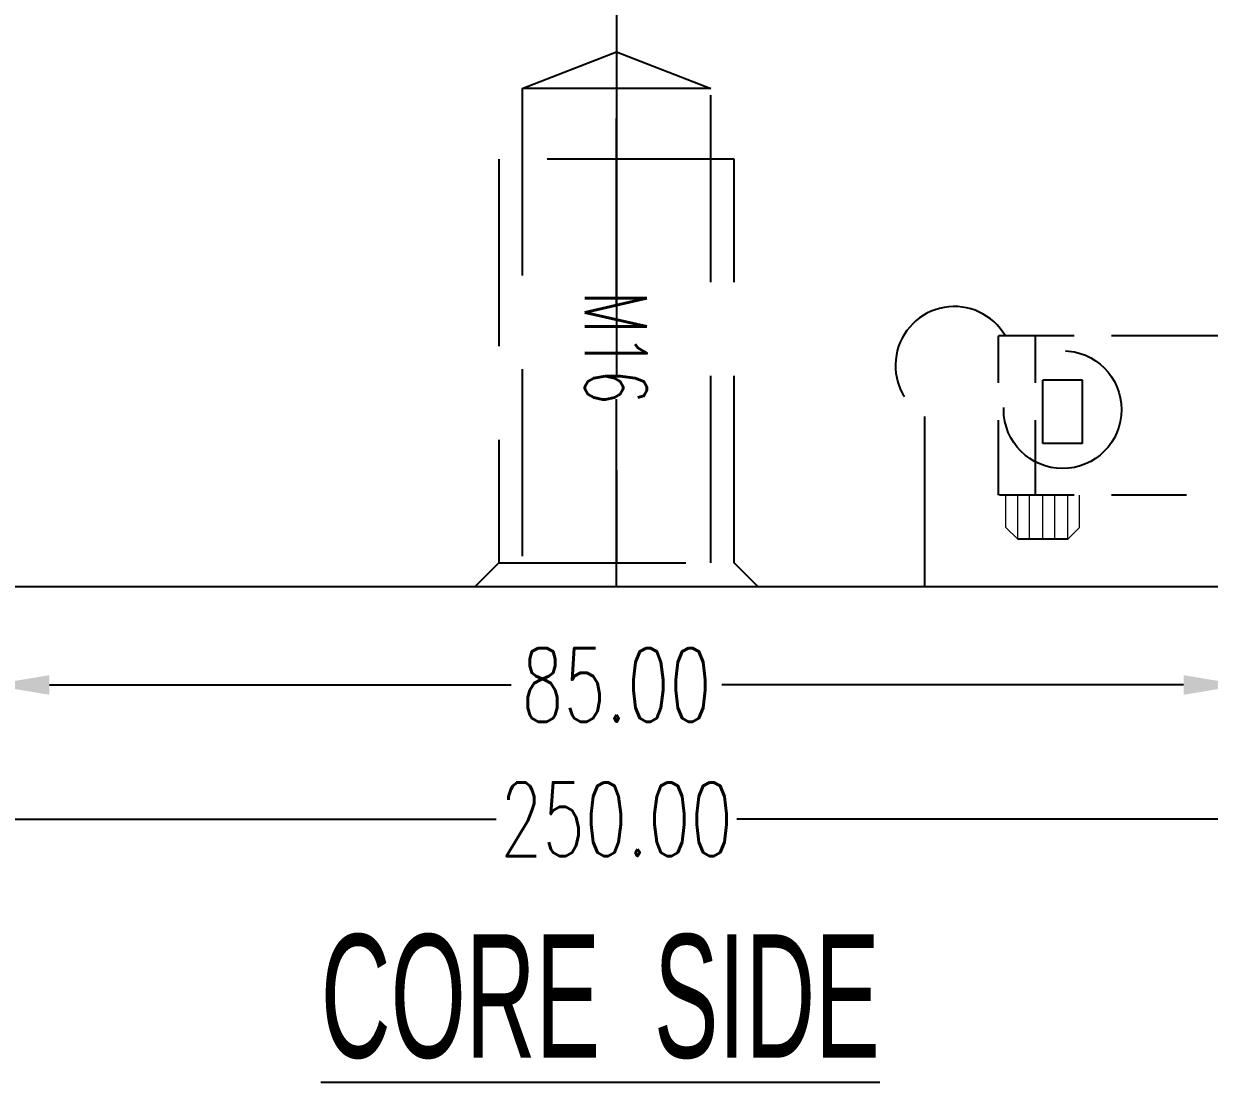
# Model space of a CAD drawing. Header units: inches. Extents: x 149964 to 151052, y -48230 to -47460.
# Drawn here: x 150510.8 to 150591.3, y -47852.4 to -47780.5 of the extents above; entities that cross this region are included whole.
import ezdxf

# ---------------------------------------------------------------- set-up
doc = ezdxf.new("R2010")
doc.units = ezdxf.units.IN
doc.header["$LTSCALE"] = 2
doc.header["$MEASUREMENT"] = 0
doc.header["$PDMODE"] = 3
doc.header["$PDSIZE"] = 0.3125
for name, pattern in [('ACAD_ISO08W100', [36, 24, -3, 6, -3]), ('CENTER', [50.8, 31.75, -6.35, 6.35, -6.35]), ('HIDDEN', [9.525, 6.35, -3.175])]:
    doc.linetypes.add(name, pattern=pattern)
doc.layers.get('0').update_dxf_attribs({"linetype": 'CONTINUOUS'})
doc.layers.get('Defpoints').update_dxf_attribs({"linetype": 'CONTINUOUS'})
doc.layers.add('CL', color=1, linetype='ACAD_ISO08W100')
doc.layers.add('SP', color=3, linetype='CONTINUOUS')
for name, color, linetype, lineweight in [('dim', 3, 'CONTINUOUS', 15), ('HA', 4, 'CONTINUOUS', 15), ('MBOM-ASSIS-LAYER', 71, 'CONTINUOUS', 9)]:
    doc.layers.add(name, color=color, linetype=linetype, lineweight=lineweight)
doc.styles.add('ROMANC', font='romanc', dxfattribs={"width": 0.6, "height": 1})
doc.styles.add('roment', font='txt.shx', dxfattribs={"width": 0.67, "bigfont": 'chineset.shx'})
doc.styles.get("Standard").update_dxf_attribs({"font": 'txt.shx', "width": 0.67})
doc.dimstyles.new('2.00', dxfattribs={"dimtxt": 5, "dimasz": 4, "dimexe": 0.666, "dimexo": 0.626, "dimgap": 1, "dimtad": 0, "dimzin": 0, "dimdsep": 46, "dimtxsty": 'Standard', "dimcen": 0.09, "dimclrd": 3, "dimclre": 3, "dimclrt": 7, "dimazin": 0, "dimtfac": 1, "dimtofl": 0, "dimtmove": 0, "dimatfit": 0, "dimfxl": 0, "dimtolj": 1, "dimtzin": 0, "dimarcsym": 0})
doc.dimstyles.new('ISO-25', dxfattribs={"dimtxt": 5, "dimasz": 4, "dimexe": 1.25, "dimexo": 0.625, "dimtad": 0, "dimzin": 1, "dimdsep": 46, "dimtxsty": 'roment', "dimcen": 0, "dimclrd": 256, "dimclre": 256, "dimclrt": 7, "dimazin": 0, "dimtfac": 1, "dimtofl": 0, "dimtmove": 0, "dimatfit": 3, "dimfxl": 0, "dimarcsym": 0})

# ---------------------------------------------------------------- blocks, each defined once
blk = doc.blocks.new('*D35062')
at = {"layer": 'Defpoints', "color": 0}
for p in [(150426.075, -47815.723), (150676.075, -47815.723), (150676.075, -47834.523)]:
    blk.add_point(p, dxfattribs=at)
at = {"layer": 'dim', "lineweight": -2}
for p, q in [((150426.075, -47816.348), (150426.075, -47835.773)), ((150676.075, -47816.348), (150676.075, -47835.773)), ((150430.075, -47834.523), (150542.912, -47834.523)), ((150672.075, -47834.523), (150559.237, -47834.523))]:
    blk.add_line(p, q, dxfattribs=at)
at = {"layer": 'dim', "linetype": 'ByBlock'}
for points in [[(150430.075, -47833.857), (150430.075, -47835.19), (150426.075, -47834.523)], [(150672.075, -47835.19), (150672.075, -47833.857), (150676.075, -47834.523)]]:
    blk.add_solid(points, dxfattribs=at)
at = {"layer": 'dim', "color": 7, "linetype": 'ByBlock', "insert": (150551.075, -47834.523), "char_height": 5, "attachment_point": 5, "style": 'roment'}
blk.add_mtext('250.00', dxfattribs=at)
blk = doc.blocks.new('*D35084')
at = {"layer": 'Defpoints', "color": 0}
for p in [(150593.575, -47753.723), (150508.575, -47758.723), (150593.575, -47825.412)]:
    blk.add_point(p, dxfattribs=at)
at = {"layer": 'dim', "color": 3, "linetype": 'ByBlock', "lineweight": -2}
for p, q in [((150593.575, -47754.349), (150593.575, -47826.078)), ((150508.575, -47759.349), (150508.575, -47826.078)), ((150512.575, -47825.412), (150543.933, -47825.412)), ((150589.575, -47825.412), (150558.216, -47825.412))]:
    blk.add_line(p, q, dxfattribs=at)
at = {"layer": 'dim', "color": 3, "linetype": 'ByBlock'}
for points in [[(150512.575, -47824.745), (150512.575, -47826.079), (150508.575, -47825.412)], [(150589.575, -47826.079), (150589.575, -47824.745), (150593.575, -47825.412)]]:
    blk.add_solid(points, dxfattribs=at)
at = {"layer": 'dim', "color": 7, "linetype": 'ByBlock', "insert": (150551.075, -47825.412), "char_height": 5, "attachment_point": 5}
blk.add_mtext('\\A1;85.00', dxfattribs=at)
blk = doc.blocks.new('20160811.165144')
at = {"color": 1, "linetype": 'HIDDEN', "ltscale": 0.4}
for p, q in [((-96.06, 5), (-124.06, 5)), ((-124.06, -5.8), (-124.06, 5)), ((-121.56, -5.8), (-121.56, 5)), ((-121.06, -2.3), (-121.06, 2)), ((-118.36, 2), (-121.06, 2)), ((-118.36, -2.3), (-118.36, 2)), ((-118.36, -2.3), (-121.06, -2.3)), ((-96.06, -5.8), (-124.06, -5.8))]:
    blk.add_line(p, q, dxfattribs=at)
at = {"color": 60, "linetype": 'HIDDEN'}
for p, q in [((-82.326, 5), (-124.06, 5)), ((-129.06, -12), (-129.06, -0.464)), ((-129.06, -12), (-76.862, -12))]:
    blk.add_line(p, q, dxfattribs=at)
at = {"color": 2, "linetype": 'Continuous'}
blk.add_line((-119.36, -8.8), (-122.76, -8.8), dxfattribs=at)
at = {"color": 60, "linetype": 'HIDDEN'}
blk.add_arc((-127.06, 3), 4, 30, 240, dxfattribs=at)
at = {"layer": 'MBOM-ASSIS-LAYER', "color": 2, "linetype": 'Continuous'}
for p, q in [((-123.56, -8), (-123.56, -5.8)), ((-122.76, -8.8), (-122.76, -5.8)), ((-121.95, -8.8), (-121.95, -5.8)), ((-121.06, -8.8), (-121.06, -5.8)), ((-120.242, -8.8), (-120.242, -5.8)), ((-119.36, -8.8), (-119.36, -5.8)), ((-118.56, -8), (-118.56, -5.8)), ((-123.56, -8), (-122.76, -8.8)), ((-118.56, -8), (-119.36, -8.8))]:
    blk.add_line(p, q, dxfattribs=at)
at = {"layer": 'SP', "color": 2, "linetype": 'HIDDEN'}
blk.add_circle((-119.71, 0), 4, dxfattribs=at)

msp = doc.modelspace()

# ---------------------------------------------------------------- hatches: boundary and pattern name
at = {"layer": 'HA'}
h = msp.add_hatch(dxfattribs=at)
h.set_pattern_fill('ANSI31', color=256, scale=0.1, style=0)
h.set_pattern_definition([(315, (150984.78446, -47763.82815), (-0.2245064, -0.2245064), [])])
h.paths.add_polyline_path([(150606.075, -47793.723), (150598.575, -47793.723, -0.414214), (150606.075, -47786.223)])
h.paths.add_polyline_path([(150606.075, -47801.223), (150606.075, -47793.723), (150613.575, -47793.723, -0.414214)])
h.paths.add_polyline_path([(150496.075, -47793.723), (150488.575, -47793.723, -0.414214), (150496.075, -47786.223)])
h.paths.add_polyline_path([(150496.075, -47801.223), (150496.075, -47793.723), (150503.575, -47793.723, -0.414214)])

# ---------------------------------------------------------------- linework, layer by layer
at = {"color": 8, "linetype": 'HIDDEN'}
for p, q in [((150544.675, -47784.923), (150551.075, -47782.446)), ((150551.075, -47818.723), (150551.075, -47782.446)), ((150551.075, -47782.446), (150557.475, -47784.923)), ((150544.675, -47784.923), (150544.675, -47817.123)), ((150557.475, -47784.923), (150544.675, -47784.923)), ((150557.475, -47817.123), (150557.475, -47784.923)), ((150559.075, -47789.723), (150543.075, -47789.723)), ((150543.075, -47789.723), (150543.075, -47817.123)), ((150559.075, -47817.123), (150559.075, -47789.723)), ((150541.475, -47818.723), (150543.075, -47817.123)), ((150543.075, -47817.123), (150559.075, -47817.123)), ((150560.675, -47818.723), (150559.075, -47817.123)), ((150541.475, -47818.723), (150560.675, -47818.723))]:
    msp.add_line(p, q, dxfattribs=at)
msp.add_line((150404.075, -47818.723), (150698.075, -47818.723))
at = {"layer": 'CL', "color": 7, "linetype": 'CENTER', "ltscale": 0.5}
msp.add_line((150551.075, -47518.723), (150551.075, -47818.723), dxfattribs=at)

# ---------------------------------------------------------------- block references
at = {"linetype": 'ByBlock'}
msp.add_blockref('20160811.165144', (150701.075, -47806.723), dxfattribs=at)

# ---------------------------------------------------------------- texts
at = {"color": 8, "linetype": 'HIDDEN', "insert": (150548.932, -47798.672), "char_height": 4.2, "width": 28.88144, "attachment_point": 7, "rotation": 270}
msp.add_mtext('M16', dxfattribs=at)
at = {"color": 122, "insert": (150530.995, -47842.338), "char_height": 8.36712, "width": 67.41403, "attachment_point": 1, "style": 'ROMANC'}
msp.add_mtext('{\\f新細明體|b0|i0|c136|p54;\\LCORE  SIDE }', dxfattribs=at)

# ---------------------------------------------------------------- dimensions: what is measured, and where the dimension line sits
at = {"layer": 'dim', "linetype": 'ByBlock'}
dim = msp.add_linear_dim(base=(150593.575, -47825.412), p1=(150508.575, -47758.723), p2=(150593.575, -47753.723), dimstyle='2.00', dxfattribs=at)
dim.commit()
dim.dimension.update_dxf_attribs({"geometry": '*D35084', "text_midpoint": (150551.075, -47825.412)})
at = {"layer": 'dim'}
dim = msp.add_linear_dim(base=(150676.075, -47834.523), p1=(150426.075, -47815.723), p2=(150676.075, -47815.723), dimstyle='ISO-25', dxfattribs=at)
dim.commit()
dim.dimension.update_dxf_attribs({"geometry": '*D35062', "text_midpoint": (150551.075, -47834.523), "dimtype": 160})

doc.saveas('drawing.dxf')
